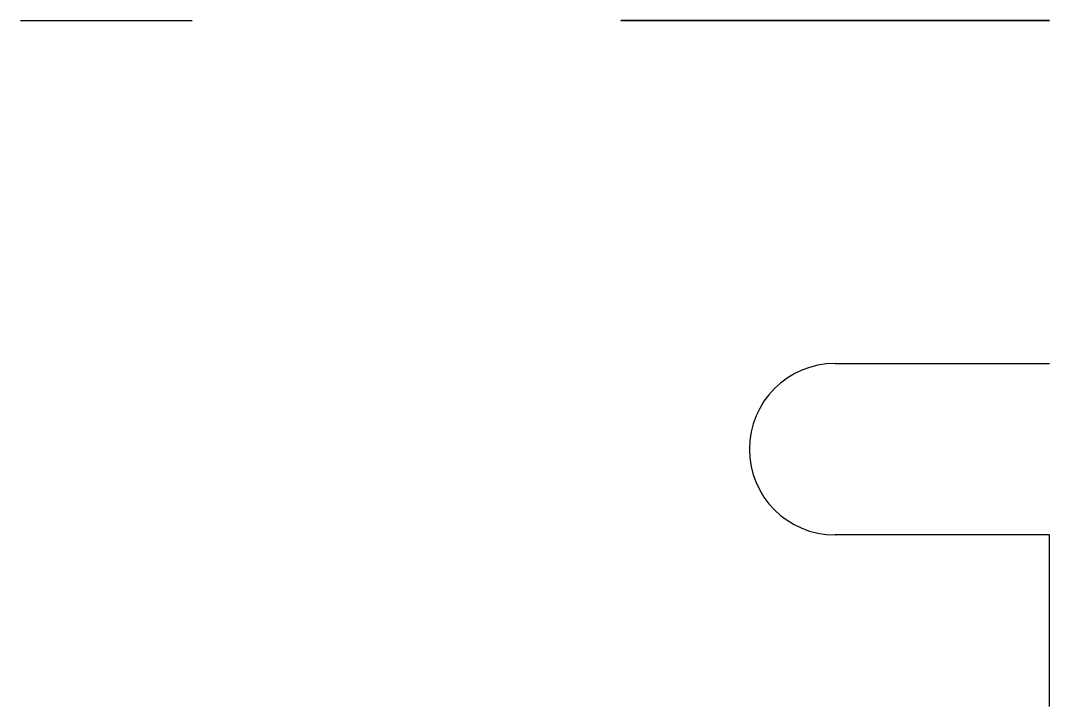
# Model space of a CAD drawing. Header units: inches. Extents: x 5 to 101, y 40.9 to 104.9.
import ezdxf

# ---------------------------------------------------------------- set-up
doc = ezdxf.new("R2010")
doc.units = ezdxf.units.IN
doc.header["$MEASUREMENT"] = 0

msp = doc.modelspace()

# ---------------------------------------------------------------- linework, layer by layer
msp.add_line((4.982, 104.88, 16), (20.982, 104.88, 16))
at = {"extrusion": (0, -1, 0)}
for p, q in [((80.982, 72.88, 16), (100.982, 72.88, 16)), ((100.982, 56.88, 16), (80.982, 56.88, 16)), ((100.982, 40.88, 16), (100.982, 56.88, 16))]:
    msp.add_line(p, q, dxfattribs=at)
msp.add_polyline3d([(60.982, 104.88, 16), (60.982, 104.88, 44), (100.982, 104.88, 16)], close=True)
msp.add_arc((80.982, 64.88, 16), 8, 90, 270)

doc.saveas('drawing.dxf')
